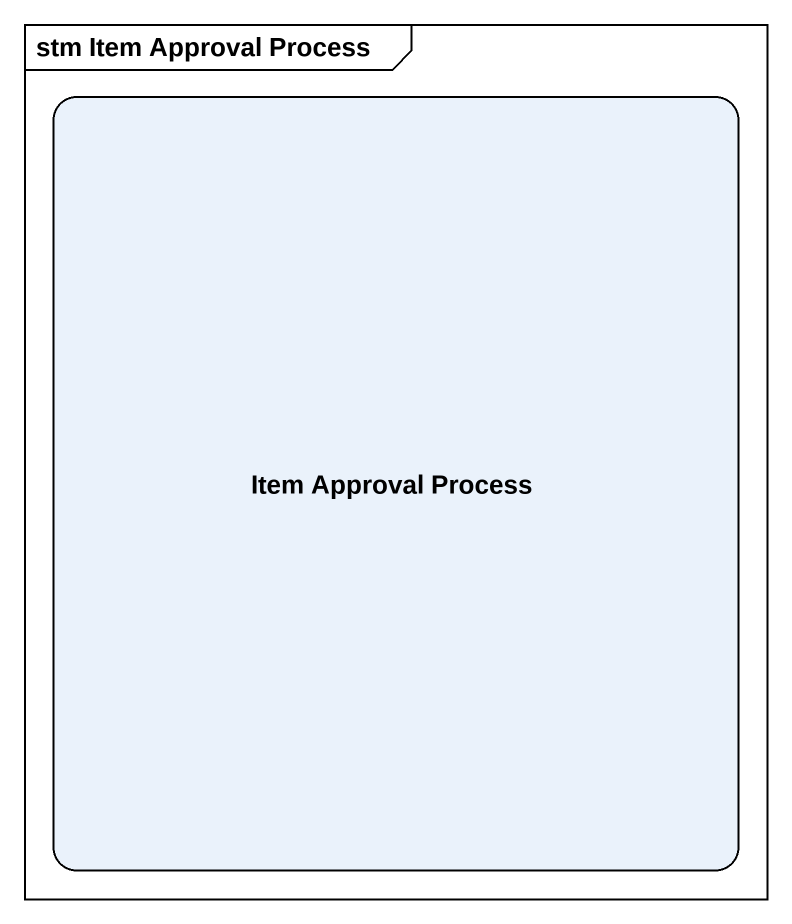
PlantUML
@startuml
mainframe stm Item Approval Process
hide empty description
state "Item Approval Process" as Item_Approval_Process
@enduml
